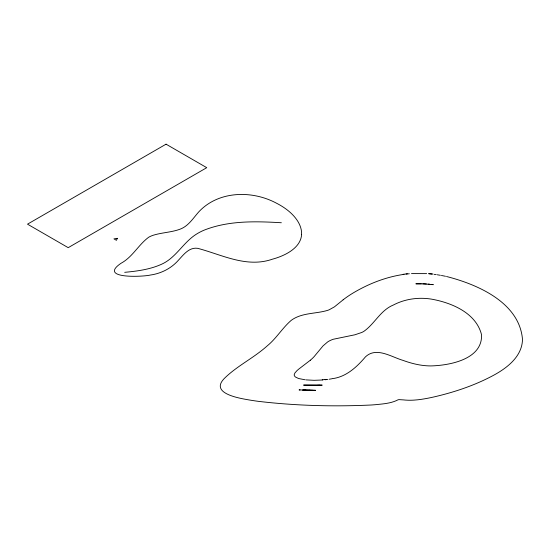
<?xml version="1.0" encoding="UTF-8"?>
<svg xmlns="http://www.w3.org/2000/svg" width="550" height="550" viewBox="0 0 550 550"><rect width="100%" height="100%" fill="white"/><g stroke="black" fill="none" stroke-linecap="round" stroke-linejoin="round"><path stroke-width="0.82" d="M310.358 360.202L298.897 368.995A54.759 31.611 0 0 0 296.938 370.686L294.896 372.996L294.216 374.653A5.857 3.382 0 0 0 294.305 375.471L294.415 375.739A6.408 3.699 0 0 0 295.68 377.142L298.093 378.283A16.617 9.598 0 0 0 299.262 378.654L305.14 379.789M343.173 299.791L334.434 306.859L329.127 309.801A20.322 11.729 0 0 1 327.174 310.496C315.301 313.968 301.654 312.654 291.273 320.32C282.418 327.91 276.451 338.312 267.389 345.744A163.687 94.504 0 0 1 260.831 351.175C249.136 360.243 235.902 367.331 225.177 377.623C208.361 393.408 239.491 398.31 249.817 400.063A160.401 92.606 0 0 0 258.328 401.335C295.701 405.763 333.493 406.759 371.071 405.013A142.161 82.081 0 0 0 375.279 404.704C382.917 403.899 390.933 403.487 397.877 399.884A4.18 2.413 0 0 1 398.977 399.623L403.941 399.933A21.643 12.499 0 0 0 405.384 400.084L408.045 400.228A38.252 22.082 0 0 0 414.391 400.084L417.319 399.836A60.837 35.124 0 0 0 420.454 399.458L421.266 399.348A104.232 60.177 0 0 0 433.524 397.031C454.059 392.315 474.272 385.578 492.903 375.65C506.777 368.246 522.156 356.675 522.493 339.412C519.454 302.562 477.716 284.467 446.518 276.499M332.551 378.641C346.349 376.798 356.868 366.987 365.496 356.819C376.393 346.569 391.311 356.971 402.978 360.367C411.909 363.639 421.3 365.922 430.849 365.922C449.598 365.461 482.639 359.37 481.539 334.737C476.107 312.902 451.674 302.754 431.523 299.138C418.584 297.034 404.951 298.918 393.312 305.051C380.476 310.276 374.708 323.812 363.832 331.382A23.994 13.853 0 0 1 361.763 332.468L354.888 334.792L333.327 339.24A22.557 13.021 0 0 0 327.621 341.956L323.043 345.888L314.071 356.682A71.397 41.223 0 0 1 310.365 360.202M332.083 378.73L329.278 379.218M403.989 274.361C386.093 276.932 368.933 283.614 353.423 292.813A123.303 71.184 0 0 0 343.152 299.784M327.882 379.424L325.091 379.761M403.171 274.306L407.378 273.769M406.113 274.086L409.331 273.762M322.231 379.789L326.088 379.431M124.699 272.326C137.191 271.157 149.93 269.486 161.473 264.289C175.216 258.211 182.373 244.056 194.288 235.579A53.673 30.986 0 0 1 203.692 230.333C228.222 220.454 255.427 221.217 281.359 222.743M322.781 379.981L314.071 380.318L306.02 379.885M411.489 273.597L426.649 273.625M320.086 385.22L322.19 385.131L303.572 385.11L320.086 385.22L317.508 385.296M421.204 283.738L415.869 283.807L426.374 283.958M313.197 390.308L299.056 389.902L300.046 389.95M308.949 390.259L315.556 390.321L303.249 390.094L310.021 390.28M302.349 390.06L305.649 390.177M422.895 283.779L433.304 284.673L431.496 284.446M428.794 273.79L431.998 274.099M428.134 284.096L429.866 284.261M428.759 273.597L432.981 274.024M434.122 274.347L436.226 274.629M437.271 274.78L440.392 275.289M441.423 275.474L445.507 276.279M301.613 234.362C301.084 244.64 291.796 251.446 283.195 255.337A54.512 31.474 0 0 1 272.332 259.215C246.579 268.146 222.008 254.732 197.725 248.339C188.994 246.984 183.391 254.973 178.152 260.521C170.988 268.565 160.909 273.584 150.281 275.055C143.358 276.801 97.749 279.139 120.966 263.319C132.509 257.104 138.401 244.833 148.624 237.284A21.409 12.361 0 0 1 153.532 235.159C162.051 232.547 171.146 232.368 179.561 229.377C188.148 226.483 192.974 218.433 198.66 211.998C218.309 190.74 252.031 190.073 276.423 203.17A76.828 44.357 0 0 1 292.407 214.521C297.591 219.787 301.895 226.724 301.613 234.362M117.349 238.336L116.428 240.316L113.919 238.865L117.349 238.336M166.059 144.176L27.5 224.166L68.2 247.665L206.752 167.674L166.059 144.176"/></g></svg>
